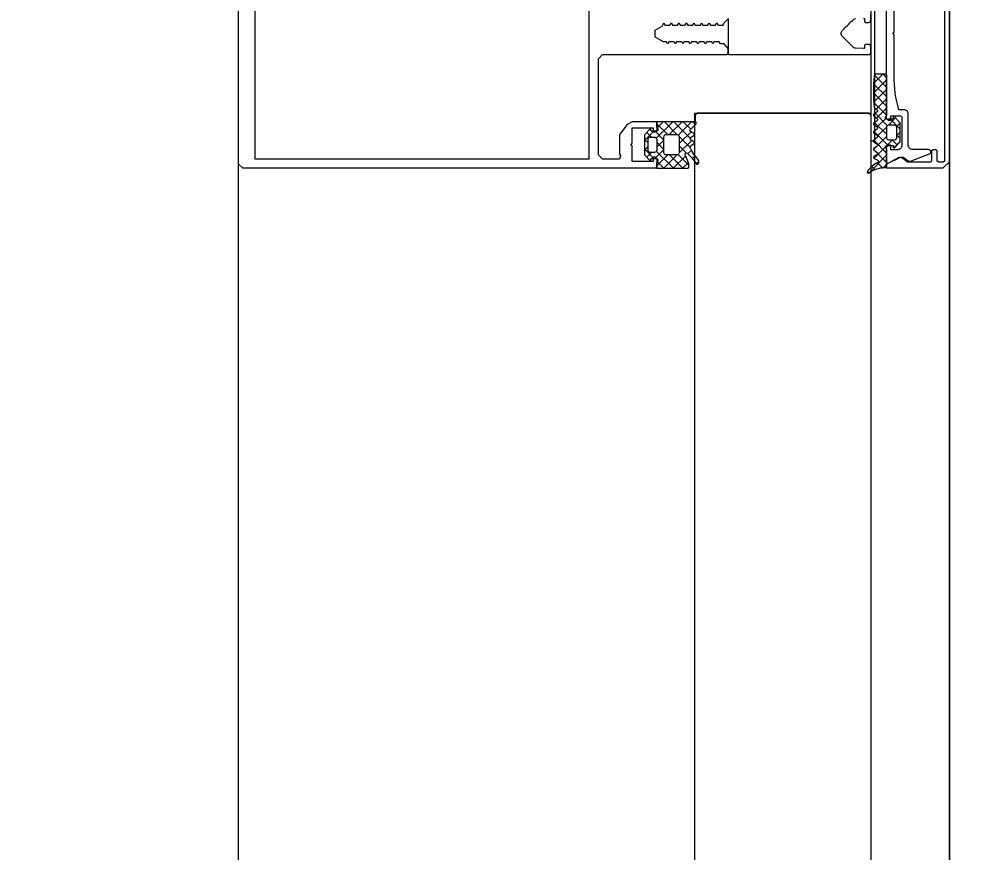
# Model space of a CAD drawing. Header units: millimetres. Extents: x 0 to 168960, y -92093 to 443706.
# Drawn here: x 33733 to 33959.2, y 313086.2 to 313285 of the extents above; entities that cross this region are included whole.
import ezdxf
from ezdxf.enums import TextEntityAlignment as Align

# ---------------------------------------------------------------- set-up
doc = ezdxf.new("R2018")
doc.units = ezdxf.units.MM
for name, color, linetype, lineweight in [('_0', 7, 'Continuous', 15), ('АР_Названия помещений', 124, 'Continuous', 5), ('АР_Номер помещения', 1, 'Continuous', 25), ('АР_Помещения_площадь', 19, 'Continuous', 9)]:
    doc.layers.add(name, color=color, linetype=linetype, lineweight=lineweight)
doc.styles.add('ISOCPEUR', font='isocpeur.ttf', dxfattribs={"height": 174.9999999999999})
doc.styles.get("Standard").update_dxf_attribs({"font": 'arial.ttf'})

# ---------------------------------------------------------------- blocks, each defined once
blk = doc.blocks.new('*U371')
at = {"color": 8, "style": 'ISOCPEUR', "width": 0.7, "flags": 1}
blk.add_attdef('КАТЕГОРИЯ', (-499.1655280450395, -2092.186355050572), '', height=250, dxfattribs=at)
at = {"layer": 'АР_Номер помещения', "color": 8, "style": 'ISOCPEUR', "width": 0.7}
blk.add_attdef('НОМЕР_ПОМЕЩЕНИЯ', text='', height=300, dxfattribs=at).set_placement((-18510.49361090659, 7567.289123812037), align=Align.MIDDLE_CENTER)
at = {"layer": 'АР_Помещения_площадь', "color": 8, "style": 'ISOCPEUR', "width": 0.7}
blk.add_attdef('ПЛОЩАДЬ_ПОМЕЩЕНИЯ', text='', height=200, dxfattribs=at).set_placement((-14623.74387785005, 5822.615793806528), align=Align.MIDDLE_RIGHT)
at = {"layer": 'АР_Помещения_площадь', "color": 8, "lineweight": 30, "width": 0.7, "flags": 104}
blk.add_attdef('ИМЯ_ПОМЕЩЕНИЯ', text='', height=100, dxfattribs=at).set_placement((157.6277002443094, 1217.141369806137), align=Align.MIDDLE_CENTER)
blk = doc.blocks.new('*U372')
at = {"color": 8, "style": 'ISOCPEUR', "width": 0.7, "flags": 1}
blk.add_attdef('КАТЕГОРИЯ', (-499.1655280450395, -2092.186355050572), '', height=250, dxfattribs=at)
at = {"layer": 'АР_Номер помещения', "color": 8, "style": 'ISOCPEUR', "width": 0.7}
blk.add_attdef('НОМЕР_ПОМЕЩЕНИЯ', text='', height=300, dxfattribs=at).set_placement((-20320.1206182717, 401.983033271239), align=Align.MIDDLE_CENTER)
at = {"layer": 'АР_Помещения_площадь', "color": 8, "lineweight": 30, "width": 0.7, "flags": 104}
blk.add_attdef('ИМЯ_ПОМЕЩЕНИЯ', text='', height=100, dxfattribs=at).set_placement((157.6277002443094, 1217.141369806137), align=Align.MIDDLE_CENTER)
at = {"layer": 'АР_Помещения_площадь', "color": 8, "style": 'ISOCPEUR', "width": 0.7}
blk.add_attdef('ПЛОЩАДЬ_ПОМЕЩЕНИЯ', text='', height=200, dxfattribs=at).set_placement((-20157.25560618485, 981.5149308616656), align=Align.MIDDLE_RIGHT)
blk = doc.blocks.new('*U361')
at = {"color": 8, "style": 'ISOCPEUR', "width": 0.7, "flags": 1}
blk.add_attdef('КАТЕГОРИЯ', (-499.1655280450395, -2092.186355050572), '', height=250, dxfattribs=at)
at = {"layer": 'АР_Номер помещения', "color": 8, "style": 'ISOCPEUR', "width": 0.7}
blk.add_attdef('НОМЕР_ПОМЕЩЕНИЯ', text='', height=300, dxfattribs=at).set_placement((-20442.9678235531, 8376.031730824574), align=Align.MIDDLE_CENTER)
at = {"layer": 'АР_Помещения_площадь', "color": 8, "style": 'ISOCPEUR', "width": 0.7}
blk.add_attdef('ПЛОЩАДЬ_ПОМЕЩЕНИЯ', text='', height=200, dxfattribs=at).set_placement((-21408.7320204215, 8026.212287067085), align=Align.MIDDLE_RIGHT)
at = {"layer": 'АР_Помещения_площадь', "color": 8, "lineweight": 30, "width": 0.7, "flags": 104}
blk.add_attdef('ИМЯ_ПОМЕЩЕНИЯ', text='', height=100, dxfattribs=at).set_placement((157.6277002443094, 1217.141369806137), align=Align.MIDDLE_CENTER)
blk = doc.blocks.new('*U362')
at = {"color": 8, "style": 'ISOCPEUR', "width": 0.7, "flags": 1}
blk.add_attdef('КАТЕГОРИЯ', (-499.1655280450395, -2092.186355050572), '', height=250, dxfattribs=at)
at = {"layer": 'АР_Номер помещения', "color": 8, "style": 'ISOCPEUR', "width": 0.7}
blk.add_attdef('НОМЕР_ПОМЕЩЕНИЯ', text='', height=300, dxfattribs=at).set_placement((-17564.86919595587, 2858.18843627081), align=Align.MIDDLE_CENTER)
at = {"layer": 'АР_Помещения_площадь', "color": 8, "style": 'ISOCPEUR', "width": 0.7}
blk.add_attdef('ПЛОЩАДЬ_ПОМЕЩЕНИЯ', text='', height=200, dxfattribs=at).set_placement((-1475.609504904383, 2342.480832341213), align=Align.MIDDLE_RIGHT)
at = {"layer": 'АР_Помещения_площадь', "color": 8, "lineweight": 30, "width": 0.7, "flags": 104}
blk.add_attdef('ИМЯ_ПОМЕЩЕНИЯ', text='', height=100, dxfattribs=at).set_placement((157.6277002443094, 1217.141369806137), align=Align.MIDDLE_CENTER)
blk = doc.blocks.new('*U366')
at = {"color": 8, "style": 'ISOCPEUR', "width": 0.7, "flags": 1}
blk.add_attdef('КАТЕГОРИЯ', (-499.1655280450395, -2092.186355050572), '', height=250, dxfattribs=at)
at = {"layer": 'АР_Номер помещения', "color": 8, "style": 'ISOCPEUR', "width": 0.7}
blk.add_attdef('НОМЕР_ПОМЕЩЕНИЯ', text='', height=300, dxfattribs=at).set_placement((-21196.4674922059, -1818.481553809905), align=Align.MIDDLE_CENTER)
at = {"layer": 'АР_Помещения_площадь', "color": 8, "lineweight": 30, "width": 0.7, "flags": 104}
blk.add_attdef('ИМЯ_ПОМЕЩЕНИЯ', text='', height=100, dxfattribs=at).set_placement((157.6277002443094, 1217.141369806137), align=Align.MIDDLE_CENTER)
at = {"layer": 'АР_Помещения_площадь', "color": 8, "style": 'ISOCPEUR', "width": 0.7}
blk.add_attdef('ПЛОЩАДЬ_ПОМЕЩЕНИЯ', text='', height=200, dxfattribs=at).set_placement((-19595.60745293346, 178.0239761574612), align=Align.MIDDLE_RIGHT)
blk = doc.blocks.new('*U418')
h = blk.add_hatch()
h.set_pattern_fill('ANSI37', color=8, scale=0.5)
h.set_pattern_definition([(45, (-321901.7383585442, 48226.32356034344), (-1.122532015133644, 1.122532015133644), []), (135, (-321901.7383585442, 48226.32356034344), (-1.122532015133644, -1.122532015133644), [])])
edge = h.paths.add_edge_path()
edge.add_line((400.2724346639778, -99.84644754063936), (399.3096068583735, -99.84644754063936))
edge.add_arc((399.3095575520288, -100.2730545070365), 0.4266069692464647, 89.99337787315423, 141.5327947363575)
edge.add_arc((398.641482379831, -99.74215345992505), 0.4267278803357085, 179.9968157564979, 321.52079853820345, ccw=False)
edge.add_line((398.2147545001543, -99.74212974429554), (398.2147545001543, -98.64481071631906))
edge.add_arc((398.3975862111238, -98.64475262813046), 0.1828317201972519, 89.9817963424789, 180.0182036689174, ccw=False)
edge.add_line((398.3976442992761, -98.46192091716091), (398.5195617455364, -98.46192091716091))
edge.add_arc((398.5195635273349, -98.27903148222804), 0.1828894349415545, 269.999441796433, 405.0108099441806)
edge.add_line((398.6488614855524, -98.1496847257398), (397.4296250114757, -97.05242771070641))
edge.add_arc((397.0519772186115, -97.56513761588094), 0.6367804192335655, 53.62567727297026, 90.9577144007176)
edge.add_line((397.0413337578838, -96.92844615287629), (392.8960165641228, -96.92844615287629))
edge.add_arc((392.8853731033951, -97.56513761588094), 0.6367804192335584, 89.04228559928238, 126.3743227270298)
edge.add_line((392.5077253105309, -97.05242771070641), (391.2884888364541, -98.1496847257398))
edge.add_arc((391.4177867946716, -98.27903148222804), 0.182889434941537, 134.9891900558194, 270.0005582218024)
edge.add_line((391.4177885765283, -98.46192091716091), (391.5397060226722, -98.46192091716091))
edge.add_arc((391.5397641108219, -98.644752628133), 0.1828317201997975, -0.018203668120008842, 90.01820365671921, ccw=False)
edge.add_line((391.722595821794, -98.64481071631906), (391.722595821794, -99.74212974429554))
edge.add_arc((391.2958679421193, -99.7421534599233), 0.4267278803337334, -141.520798538946, 0.003184243267412512, ccw=False)
edge.add_arc((390.6277927699391, -100.273054507008), 0.4266069692179774, 38.46720526304658, 90.00662212947245)
edge.add_line((390.6277434635748, -99.84644754063936), (389.5304864485123, -99.84644754063936))
edge.add_arc((389.5304283603044, -100.0292792516115), 0.182831720199816, 89.98179632503967, 180.0182036681199)
edge.add_line((389.3475966493323, -100.0293373397975), (389.3475966493323, -107.2227147123443))
edge.add_arc((389.6527777872431, -107.2395373358896), 0.305644446374264, 176.8448546711904, 269.9211253471018)
edge.add_line((389.6523570303879, -107.5451814926522), (390.3838617070768, -107.5451814926522))
edge.add_arc((390.383977749413, -107.2411984444053), 0.3039830703958481, 269.978127938955, 295.0451976640356)
edge.add_line((390.5126638356204, -107.5165992401629), (392.5853844454585, -106.6631151044161))
edge.add_arc((392.7142533096123, -106.9392960775972), 0.3047673113960507, -39.63000214988011, 115.01423755027, ccw=False)
edge.add_arc((385.4062379700657, -100.6399477080965), 9.952967568172939, 301.1871696064091, 319.27400317220986, ccw=False)
edge.add_arc((390.7072143791193, -109.5268345645863), 0.4002801790656331, 111.5421237797852, 188.4578762277704)
edge.add_arc((390.8632040277448, -109.3442628189211), 0.6024183835417811, 203.6278434001354, 297.8806416241385)
edge.add_arc((385.4171588582325, -100.4637240145162), 11.01872594920454, 301.3201823273193, 310.1217782709637)
edge.add_arc((396.4209850244248, -113.5664117225139), 6.091684827123468, 109.99174120322809, 129.8472067046494, ccw=False)
edge.add_arc((394.4467324053554, -108.126635651237), 0.3047655738155319, 34.33696107680669, 110.83555565203591, ccw=False)
edge.add_line((394.6983878833897, -107.9547299347572), (395.186057667849, -108.6862966243892))
edge.add_arc((395.4377119708414, -108.5143533771583), 0.3047857747384424, 214.3429114746995, 325.6570885253005)
edge.add_line((395.6893662738338, -108.6862966243892), (396.1770360582931, -107.9547299347572))
edge.add_arc((396.4286903612855, -108.1266731819954), 0.3047857747425471, 34.34291147582883, 145.6570885241712, ccw=False)
edge.add_line((396.6803446642779, -107.9547299347572), (397.1680764617239, -108.6862966243892))
edge.add_arc((397.4197307647113, -108.5143533771364), 0.3047857747466732, 214.342911478612, 325.6570885246957)
edge.add_line((397.6713850677087, -108.6862966243747), (398.159054852168, -107.9547299347427))
edge.add_arc((398.410736772606, -108.126716658428), 0.3048331054845511, 45.00817742601021, 145.6532697416113, ccw=False)
edge.add_line((398.626255562548, -107.9111363407241), (399.9348546124137, -109.242662259206))
edge.add_arc((400.1503835785538, -109.0271039407641), 0.304824742917812, 225.0039012122839, 359.97312659816)
edge.add_line((400.4552082879426, -109.0272469125078), (400.4552082879426, -100.0293373397975))
edge.add_arc((400.2723765769707, -100.0292792516116), 0.1828317201996384, 359.9817963319379, 449.9817967013159)
edge = h.paths.add_edge_path(flags=16)
edge.add_line((393.6718762073041, -97.78186827568004), (396.2466134201576, -97.78186827568004))
edge.add_arc((396.2466134201576, -98.32336567064647), 0.5414973949664272, 0, 90, ccw=False)
edge.add_line((396.788110815124, -98.32336567064647), (396.788110815124, -99.31309149055176))
edge.add_arc((396.2466134201576, -99.31309149055176), 0.5414973949664272, -90, 0, ccw=False)
edge.add_line((396.2466134201576, -99.85458888551818), (393.6718762073041, -99.85458888551818))
edge.add_arc((393.6718762073041, -99.31309149055176), 0.5414973949664272, 180, 270, ccw=False)
edge.add_line((393.1303788123377, -99.31309149055176), (393.1303788123377, -98.32336567064647))
edge.add_arc((393.6718762073041, -98.32336567064647), 0.5414973949664272, 90, 180, ccw=False)
edge = h.paths.add_edge_path(flags=16)
edge.add_line((393.0717616207156, -101.5614951440688), (396.8467280066878, -101.5614951440688))
edge.add_arc((396.8467280066878, -102.1029925390352), 0.5414973949664272, 0, 90, ccw=False)
edge.add_line((397.3882254016543, -102.1029925390352), (397.3882254016543, -104.6777071713763))
edge.add_arc((396.8467280066878, -104.6777071713763), 0.5414973949664272, -90, 0, ccw=False)
edge.add_line((396.8467280066878, -105.2192045663427), (393.0717616207156, -105.2192045663427))
edge.add_arc((393.0717616207156, -104.6777071713763), 0.5414973949664272, 180, 270, ccw=False)
edge.add_line((392.5302642257492, -104.6777071713763), (392.5302642257492, -102.1029925390352))
edge.add_arc((393.0717616207156, -102.1029925390352), 0.5414973949664272, 90, 180, ccw=False)
h = blk.add_hatch()
h.set_pattern_fill('ANSI37', color=8, scale=0.5)
h.set_pattern_definition([(45, (-321901.7383585442, 48225.68129990094), (-1.122532015133644, 1.122532015133644), []), (135, (-321901.7383585442, 48225.68129990094), (-1.122532015133644, -1.122532015133644), [])])
edge = h.paths.add_edge_path()
edge.add_line((389.5154228987129, -154.2474667584739), (389.5154228987129, -154.3695574329907))
edge.add_arc((383.4806517316109, -154.2474667584739), 6.03477116777137, 0, 37.47615232151877)
edge.add_arc((388.5117867461121, -150.390267045204), 0.3048115604497932, 51.1811218119568, 217.4761523215194)
edge.add_arc((383.6970818432918, -156.3745135141514), 7.985474883734515, 28.02003636439653, 51.18112181196407)
edge.add_arc((391.0156002045268, -152.4799048259046), 0.304801821276656, 208.0200363643964, 334.4385699455611)
edge.add_line((391.6563213343233, -151.7579671481879), (391.2905689959479, -152.6114202774595))
edge.add_arc((391.9312792365116, -151.8894556725109), 0.3047803799531579, 34.33925897744056, 154.4422532804839)
edge.add_line((392.6555389873855, -152.4490688392401), (392.1829400455098, -151.7175315112687))
edge.add_arc((392.9071898320298, -152.2771227139195), 0.3047845429527939, 214.3437249690134, 325.6562750307555)
edge.add_line((393.646510461126, -151.7175331560837), (393.1588406766735, -152.4490688392411))
edge.add_arc((393.8981613058203, -151.8894792813819), 0.3047845429818857, 34.34372497474396, 145.656275039803)
edge.add_line((394.6374819349338, -152.4490688391921), (394.1498121504716, -151.7175331560198))
edge.add_arc((394.8891327795708, -152.2771227138722), 0.3047845429466368, 214.3437249696221, 325.6562750337329)
edge.add_line((395.6285154216074, -151.7175331560078), (395.1407836242184, -152.4490688391773))
edge.add_arc((395.8801662662489, -151.8894792813329), 0.304784542952794, 34.34372496947568, 145.6562750299673)
edge.add_line((396.7414043414354, -152.4490688391764), (396.1318171108916, -151.7175331560103))
edge.add_arc((396.9930551860733, -152.2771227138577), 0.3047845429466368, 214.3437249693865, 325.6562750345363)
edge.add_line((397.7323758151805, -151.7175331559959), (397.2447060307242, -152.4490688391593))
edge.add_arc((397.9840266598202, -151.8894792813111), 0.3047845429466369, 34.34372496731495, 145.6562750314016)
edge.add_line((398.7234093018541, -152.4490688391719), (398.2356775044644, -151.7175331560015))
edge.add_arc((398.9750601464956, -152.2771227138468), 0.304784542952794, 214.3437249700327, 325.6562750307555)
edge.add_line((399.7143807755955, -151.7175331560046), (399.2267109911389, -152.4490688391683))
edge.add_arc((399.9660316202134, -151.8894792813021), 0.3047845429175452, 34.3437249703768, 145.6562750317145)
edge.add_line((400.7053522492823, -152.4490688391611), (400.2176824648244, -151.7175331559955))
edge.add_arc((400.9570030939257, -152.2771227138395), 0.304784542952794, 214.3437249692445, 325.6562750305243)
edge.add_line((401.8183031820998, -151.7175331559958), (401.208653938569, -152.4490688391621))
edge.add_arc((402.0699540267423, -151.8894792813184), 0.304784542952794, 34.34372496924454, 145.6562750305243)
edge.add_line((402.8092746558431, -152.4490688391611), (402.3216048713861, -151.7175331559968))
edge.add_arc((403.0609255004864, -152.2771227138395), 0.304784542952794, 214.3437249692445, 325.6562750307555)
edge.add_line((403.8002461295881, -151.7175331559951), (403.31257634513, -152.4490688391611))
edge.add_arc((407.5518969742305, -204.6285745010466), 53.04387976268197, 85.94423753332752, 94.05576246667246)
edge.add_line((411.7271410471484, -151.8810257267936), (411.3035478188732, -151.7175331559951))
edge.add_arc((411.4758223229172, -152.0528772685155), 0.3044569814295733, 0, 34.36428909615935)
edge.add_line((411.7802792836054, -154.4915091836897), (411.7802792836054, -152.0528772685155))
edge.add_arc((411.4755393349614, -154.4915091836897), 0.3047399585219917, 270, 360)
edge.add_line((402.1589696823656, -154.7962491324973), (411.4755393349607, -154.7962491324973))
edge.add_arc((402.1589696823656, -154.3695473460264), 0.4267017864716978, 218.4735242653069, 270)
edge.add_arc((401.4908307164513, -154.900505177397), 0.4267183308264255, 38.47352426529073, 180)
edge.add_line((401.0641123866852, -156.1197988172129), (401.0641123866852, -154.900505177397))
edge.add_arc((401.2469440976573, -156.1197988172129), 0.1828317201998032, 180, 270)
edge.add_line((401.4908676152307, -156.302630528185), (401.2469440976578, -156.302630528185))
edge.add_arc((401.4908676152307, -156.4854951150067), 0.1828645893715156, 315.0014571292464, 450)
edge.add_line((400.4009833534263, -157.8340509612503), (401.6201756889649, -156.6147966118593))
edge.add_arc((400.0129625236449, -157.4460498670288), 0.5487303657935584, 270, 315.001457129261)
edge.add_line((395.8677380784219, -157.9947802308628), (400.0129625236458, -157.9947802308628))
edge.add_arc((395.8677380784219, -157.4460498670464), 0.5487303657759914, 224.9985428707431, 270)
edge.add_line((394.2605249131528, -156.614796611903), (395.4797172486529, -157.8340509612555))
edge.add_arc((394.389832986887, -156.4854951150504), 0.1828645893715156, 90, 224.9985428707536)
edge.add_line((394.6337565044604, -156.3026305282286), (394.3898329868874, -156.3026305282286))
edge.add_arc((394.6337565044604, -156.1197988172565), 0.1828317201998032, 270, 360)
edge.add_line((394.8165882154325, -154.9005023700151), (394.8165882154325, -156.1197988172565))
edge.add_arc((394.3898983249309, -154.9005023700151), 0.4266898917694475, 0, 70.76670077403062)
edge.add_arc((394.3898260671311, -154.9003968068762), 0.4266140358978636, 70.75286766065491, 141.5305235147835)
edge.add_arc((393.7217312499059, -154.3695510613341), 0.4267017864716978, 270, 321.5305235148016)
edge.add_line((389.9421183081885, -154.796252847805), (393.7217312499055, -154.796252847805))
edge.add_arc((389.9421183081885, -154.3695574329907), 0.4266954176128115, 180, 270)
edge = h.paths.add_edge_path(flags=16)
edge.add_line((399.7236838950965, -155.296147031538), (399.7236838950965, -156.529753500868))
edge.add_arc((399.1821865001301, -156.529753500868), 0.5414973949664272, 270, 360)
edge.add_line((399.1821865001301, -157.0712508958344), (396.6074492872766, -157.0712508958344))
edge.add_arc((396.6074492872766, -156.529753500868), 0.5414973949664272, 180, 270)
edge.add_line((396.0659518923102, -156.529753500868), (396.0659518923102, -155.296147031538))
edge.add_arc((396.6074492872766, -155.296147031538), 0.5414973949664272, 90, 180)
edge.add_line((396.6074492872766, -154.7546496365716), (399.1821865001301, -154.7546496365716))
edge.add_arc((399.1821865001301, -155.296147031538), 0.5414973949664272, 0, 90)
at = {"color": 8}
for p, q in [((390.457543615911, -0.0001076633101321223), (63.01279775233706, -7.457856554538012e-11)), ((62.52506595494924, -169.8402832156444), (390.9452134003703, -169.8403908788799))]:
    blk.add_line(p, q, dxfattribs=at)
at = {"color": 8, "lineweight": 0, "ltscale": 100, "transparency": 33554687}
for points in [[(452.4950017993295, -0.0001076632355535567), (390.457543615911, -0.0001076632355535567), (389.4822040469925, -0.9755092450972144), (389.4822040469925, -99.976506331633), (391.5548626439021, -99.976506331633), (392.0425324283614, -99.48883654717372), (392.0425324283614, -99.00110474977134), (390.9452134003703, -99.00110474977134), (390.9452134003703, -94.0023034202344), (394.7248402688027, -94.0023034202344), (394.9686751610324, -93.63655108188993), (395.3344274993477, -94.0023034202344), (398.9921369216362, -94.0023034202344), (398.9921369216362, -99.00110474977134), (398.0167353397891, -99.00110474977134), (398.0167353397891, -99.48883654717372), (398.5044051242484, -99.976506331633), (400.4552082879426, -99.976506331633), (400.4552082879426, -94.0023034202344), (399.8455590444108, -92.7830669461431), (397.5290655553298, -91.0761606875925), (397.2852306631002, -90.95424324147768), (392.7740991179788, -90.95424324147768), (392.4082847667349, -91.19807813370733), (391.5548626439021, -90.95424324147768), (391.5548626439021, -86.93078148085931), (392.5302642257492, -85.95544191194074), (415.5020697962217, -85.95544191194074), (416.477471378127, -86.93078148085931), (416.477471378127, -116.6798165787944), (416.8432237164424, -116.9237134839672), (417.9405427444334, -116.9237134839672), (419.0377997594377, -115.9483119021055), (419.0377997594377, -115.0948897793018), (419.5255315568837, -114.7291374409573), (419.5255315568837, -113.5098389539229), (419.0377997594377, -113.2660040616933), (419.5255315568837, -113.0221691694636), (419.5255315568837, -111.8029947083154), (419.0377997594377, -111.4372423699709), (419.5255315568837, -111.1933454647982), (419.5255315568837, -109.9741089907069), (419.0377997594377, -109.7302740984773), (419.5255315568837, -109.3645217601328), (419.5255315568837, -108.1452852860415), (419.0377997594377, -107.9014503938118), (419.5255315568837, -107.5356360425243), (419.5255315568837, -106.3164615813761), (419.0377997594377, -106.0726266891464), (419.5255315568837, -105.8287917969168), (419.5255315568837, -104.6095553228255), (419.0377997594377, -104.2437409715379), (419.5255315568837, -103.9999060793083), (419.5255315568837, -102.7807316181601), (419.0377997594377, -102.4149792798156), (419.5255315568837, -102.1710823746429), (419.5255315568837, -101.4395156850109), (420.622788571888, -99.48883654717372), (422.3297568434108, -99.48883654717372), (423.3050964123294, -101.1956807927812), (424.0366631019468, -101.5614951440688), (423.548931304559, -101.8053300362984), (423.548931304559, -103.0245665103897), (424.0366631019468, -103.3903188487342), (423.548931304559, -103.6341537409638), (423.548931304559, -104.8533902150551), (424.0366631019468, -105.2191425533996), (423.548931304559, -105.4630394585723), (423.548931304559, -106.6822139197205), (424.0366631019468, -106.9260488119502), (423.548931304559, -107.2918011502946), (423.548931304559, -108.511099637329), (424.0366631019468, -108.7549345295587), (423.548931304559, -108.9987694217883), (423.548931304559, -110.3398613290514), (424.0366631019468, -110.583696221281), (423.548931304559, -110.8275931264537), (423.548931304559, -112.046829600545), (424.0366631019468, -112.4125819388895), (423.548931304559, -112.6564168311191), (423.548931304559, -113.8756533052104), (424.0366631019468, -114.1194881974401), (423.548931304559, -114.4853025487276), (423.548931304559, -115.7044770098759), (424.0366631019468, -115.9483119021055), (425.0120026708654, -116.9237134839672)], [(389.3475966493323, -100.0293373397975), (389.3475966493323, -100.0293373397975)], [(400.4552082879426, -100.0293373397975), (400.4552082879426, -100.0293373397975)], [(402.0401971003929, -150.9424115691976), (402.5278668848522, -150.4547417847383), (402.5278668848522, -109.4864392062476), (402.0401971003929, -108.9987694217883), (400.4552082879426, -108.9987694217883)], [(395.9440767428795, -150.9424115691976), (395.9440767428795, -151.9178131510592)], [(451.885352555856, -168.4992369585847), (391.0671928594428, -168.4992369585847), (390.8232959542846, -168.255402066355), (390.8232959542846, -167.1581140448428), (391.0671928594428, -166.7923307000341), (393.5056037946678, -166.7923307000341), (393.7494386868974, -166.5484958078044), (393.7494386868974, -165.8169601246367), (393.5056037946678, -165.451176779828), (391.0671928594428, -165.451176779828), (390.8232959542846, -165.2073418875983), (390.8232959542846, -159.7208397671233), (391.7986975361317, -158.501603293032), (391.9206149822757, -157.6481501637639), (390.2137087236814, -154.4781725388924), (389.4822040469925, -154.7220074311221), (389.4822040469925, -168.255402066355), (390.9452134003703, -169.8403908787908), (452.0072700019417, -169.8403908787908)]]:
    blk.add_lwpolyline(points, dxfattribs=at)
blk.add_lwpolyline([(391.5548626439021, -4.023569423853928), (451.5196002174824, -4.023569423853928), (451.5196002174824, -83.63888640987295), (391.5548626439021, -83.63888640987295)], close=True, dxfattribs=at)
for points in [[(400.2724346639778, -99.84644754063936), (399.3096068583735, -99.84644754063936, 0.2287523810762611), (398.9755395074216, -100.0076765650623, -0.7101639231358212), (398.2147545001543, -99.74212974429554), (398.2147545001543, -98.64481071631906, -0.4143996870914876), (398.3976442992761, -98.46192091716091), (398.5195617455364, -98.46192091716091, 0.6682503890445888), (398.6488614855524, -98.1496847257398), (397.4296250114757, -97.05242771070641, 0.1643479059441302), (397.0413337578838, -96.92844615287629), (392.8960165641228, -96.92844615287629, 0.1643479059441302), (392.5077253105309, -97.05242771070641), (391.2884888364541, -98.1496847257398, 0.6682503891596868), (391.4177885765283, -98.46192091716091), (391.5397060226722, -98.46192091716091, -0.4143996870833266), (391.722595821794, -98.64481071631906), (391.722595821794, -99.74212974429554, -0.7101639231391418), (390.9618108145268, -100.007676565055, 0.2287523810910513), (390.6277434635748, -99.84644754063936), (389.5304864485123, -99.84644754063936, 0.4143996871765861), (389.3475966493323, -100.0293373397975), (389.3475966493323, -107.2227147123443, 0.4300281847644905), (389.6523570303879, -107.5451814926522), (390.3838617070768, -107.5451814926522, 0.1098139781175365), (390.5126638356204, -107.5165992401629), (392.5853844454585, -106.6631151044161, -0.8000358277039689), (392.9489788020918, -107.1336850106048, -0.07908294790216032), (390.5602374337803, -109.1545148104882, 0.3488032577412263), (390.3112875410778, -109.5857086732534, 0.4361245879823007), (391.1449136545024, -109.8767546921184, 0.03842309887939363), (392.5177837779237, -108.8894849471284, -0.08685322061285544), (394.3383312489212, -107.8418001824715, -0.3467629046601076), (394.6983878833897, -107.9547299347572), (395.186057667849, -108.6862966243892, 0.5278770357902526), (395.6893662738338, -108.6862966243892), (396.1770360582931, -107.9547299347572, -0.5278770357776507), (396.6803446642779, -107.9547299347572), (397.1680764617239, -108.6862966243892, 0.5278770357650493), (397.6713850677087, -108.6862966243747), (398.159054852168, -107.9547299347427, -0.4697389635461835), (398.626255562548, -107.9111363407241), (399.9348546124137, -109.242662259206, 0.667984424932516), (400.4552082879426, -109.0272469125078), (400.4552082879426, -100.0293373397975, 0.4142135642613711)], [(392.1829400455071, -151.7175315112648, 0.5779496213016146), (391.6563213343223, -151.7579671481902), (391.2905689959488, -152.6114202774583, -0.615333828900983), (390.7465186480157, -152.6230804739711, 0.1014034095220688), (388.7028815426937, -150.1527952235004, 0.8870851218243345), (388.2698961559989, -150.5757367996079, -0.1649969122064492), (389.5154228987129, -154.2475566542447), (389.5154228987129, -154.3694741003595, 0.4143043114941015), (389.9421671772915, -154.796252847805), (393.7217320327371, -154.796252847805, 0.2286961432583318), (394.0557979551567, -154.6350201763374, -0.3190489133936659), (394.5304565655723, -154.497628140601, -0.3190018552396916), (394.8165882154325, -154.900535261458), (394.8165882154325, -156.1197407290705, -0.4143996870833266), (394.6336984163107, -156.3026305282286), (394.3898635240811, -156.3026305282286, 0.6683385997492722), (394.260563801702, -156.6148355024301), (395.4797382628502, -157.8340719765214, 0.1988829373258806), (395.8676917041493, -157.9947802308628), (400.0130088979103, -157.9947802308628, 0.1988829373551211), (400.4009623392675, -157.8340719764777), (401.6201368004157, -156.6148355023864, 0.6683385997492723), (401.4908370780366, -156.302630528185), (401.247002185807, -156.302630528185, -0.4143996870833266), (401.0641123866852, -156.1197407290268), (401.0641123866852, -154.9005352614143, -0.7102015621310012), (401.8249029771149, -154.6350164610297, 0.2286961432583318), (402.1589688995344, -154.7962491324973), (411.4754623886737, -154.7962491324973, 0.414362099440266), (411.7802792836054, -154.4914315931049), (411.7802792836054, -152.0529896514012, 0.1511707915363169), (411.7271410471484, -151.8810257267936), (411.303547818873, -151.7175331559951, 0.03540799054371244), (403.8002461295881, -151.7175331559951), (403.3125763451288, -152.4490688391628, -0.527867958552825), (402.809274655844, -152.4490688391628), (402.3216048713847, -151.7175331559951, 0.5278679585528249), (401.8183031820998, -151.7175331559951), (401.2086539385681, -152.4490688391628, -0.527867958552825), (400.7053522492832, -152.4490688391628), (400.217682464824, -151.7175331559951, 0.5278679585528249), (399.7143807755973, -151.7175331560023), (399.226710991138, -152.4490688391701, -0.527867958552825), (398.7234093018532, -152.4490688391701), (398.2356775044653, -151.7175331560023, 0.5278679585717272), (397.7323758151805, -151.7175331559951), (397.2447060307212, -152.4490688391628, -0.5278679585717273), (396.7414043414364, -152.4490688391774), (396.1318171108913, -151.7175331560096, 0.5278679585528249), (395.6285154216065, -151.7175331560096), (395.1407836242187, -152.4490688391774, -0.5278679585717273), (394.6374819349338, -152.4490688391919), (394.1498121504745, -151.7175331560242, 0.5278679585717272), (393.6465104611315, -151.7175331560751), (393.1588406766722, -152.4490688392428, -0.5278679585528251), (392.6555389873873, -152.4490688392428)]]:
    blk.add_lwpolyline(points, format="xyb", close=True, dxfattribs=at)
at = {"color": 8}
for points in [[(393.6718762073041, -97.78186827568004), (396.2466134201576, -97.78186827568004, -0.414213562373095), (396.788110815124, -98.32336567064647), (396.788110815124, -99.31309149055176, -0.414213562373095), (396.2466134201576, -99.85458888551818), (393.6718762073041, -99.85458888551818, -0.414213562373095), (393.1303788123377, -99.31309149055176), (393.1303788123377, -98.32336567064647, -0.414213562373095)], [(393.0717616207156, -101.5614951440688), (396.8467280066878, -101.5614951440688, -0.414213562373095), (397.3882254016543, -102.1029925390352), (397.3882254016543, -104.6777071713763, -0.414213562373095), (396.8467280066878, -105.2192045663427), (393.0717616207156, -105.2192045663427, -0.414213562373095), (392.5302642257492, -104.6777071713763), (392.5302642257492, -102.1029925390352, -0.414213562373095)], [(396.6074492872766, -154.7546496365716), (399.1821865001301, -154.7546496365716, -0.414213562373095), (399.7236838950965, -155.296147031538), (399.7236838950965, -156.529753500868, -0.414213562373095), (399.1821865001301, -157.0712508958344), (396.6074492872766, -157.0712508958344, -0.414213562373095), (396.0659518923102, -156.529753500868), (396.0659518923102, -155.296147031538, -0.414213562373095)]]:
    blk.add_lwpolyline(points, format="xyb", close=True, dxfattribs=at)
for points in [[(51.06439192953985, -150.9423039060657), (51.06439192953985, -108.9423039060657), (402.5278668848522, -108.970205314928), (402.5278668848522, -150.970205314928)], [(395.9440767428795, -151.9178131510592), (447.0084686724193, -151.9178131510592), (447.0084686724193, -150.9424115691976), (395.9440767428795, -150.9424115691976)]]:
    blk.add_lwpolyline(points, close=True, dxfattribs=at)
at = {"color": 8, "lineweight": 0, "ltscale": 100, "transparency": 33554687}
for points in [[(425.1339201168929, -149.235505310647, -0.4411110715409258), (424.8900852246633, -149.4793402028766), (424.3841767579041, -149.4793402028766, 0.4925517741577297), (424.1585805479743, -149.7232061015851), (424.1585805479743, -150.4007183112438, 0.410627156480438), (424.7072090627233, -150.9424883328569), (426.0483629683921, -150.9424883328569, 0.4143255057077639)], [(425.1339201168929, -116.9237134839672), (417.9405427444334, -116.9237134839672), (416.8432237164424, -116.9237134839672, 0.5239329190821609), (416.477471378127, -117.2489735283701), (416.4774290813556, -150.3937830522731, 0.4143255057077639), (417.0260998929342, -150.9424883328569), (418.367253798603, -150.9424883328569, 0.410627156480438), (418.915882313352, -150.4007183112438), (418.915882313352, -149.7232061015851, 0.4925517741577297), (418.6902861034222, -149.4793402028766), (418.184377636663, -149.4793402028766, -0.4411110715409258), (417.9405427444334, -149.235505310647), (418.0002019358407, -147.3630483862247, -0.2080566110632873), (418.4256102637345, -146.5692822529267, -1.575399656426527e-05), (420.8043651994275, -144.1930707713503, -0.4398191101055806), (422.2700976618988, -144.1930707713503, -1.575399656426528e-05), (424.6488525975918, -146.5692822529267, -0.2080566110632873), (425.0742609254856, -147.3630483862247)], [(441.5961024988982, -154.6512226820154), (401.3564429164006, -154.6512226820154), (400.8687731319413, -155.1389234729389), (400.8687731319413, -155.748510703513), (401.8441747137884, -155.748510703513), (401.8441747137884, -158.0650351991166, -0.414362099391309), (401.5393578189149, -158.3698527385162), (394.8336502307983, -158.3698527385162, -0.4143260923197838), (393.7972050621946, -157.3334420389905), (393.7972050621946, -155.7484532265547), (394.8945240901857, -155.7484532265547), (394.8945240901857, -155.1388659959806), (394.2849368596407, -154.6511652050571), (390.8710623295818, -154.6511652050571, 0.5512236456822476), (390.5958445580517, -155.0869287832496), (391.9369984782724, -157.8911230633124, -0.2673491356416615), (391.8561320491907, -158.9222815028655), (391.1246273725018, -159.8976520782484, 0.2496293600316565), (391.0671928594428, -160.4100355004224), (392.7740991179788, -164.9211670455001, 0.8270430078467679), (393.8327528515555, -164.7188458483173), (393.8327528515555, -160.9392499864074, -0.4143260923197836), (394.8691980201592, -159.9028392868817), (402.3064722978933, -159.9028392868817, 0.4143260923033303), (403.3429174730162, -158.8664285873632), (403.3429174730162, -157.6471921132719, -0.08279896819570452), (411.3566905895321, -156.5508621422517), (421.2324378154198, -156.5508621422517), (421.4762727076494, -156.185078797443), (421.8420250459648, -156.5508621422517), (431.5958548257667, -156.5508621422517, -0.08279896819570452)]]:
    blk.add_lwpolyline(points, format="xyb", dxfattribs=at)
blk.add_arc((389.6523570303879, -107.2404211060015), 0.304760386648688, 179.9890271280254, 270.0107304840479, dxfattribs=at)

msp = doc.modelspace()

# ---------------------------------------------------------------- linework, layer by layer
at = {"layer": '_0'}
for points in [[(33785.08392636865, 310706.434266649), (22591.27838038454, 310706.434266649), (22591.27838038451, 310803.4341165901), (11791.27916346905, 310803.43411659), (11791.27838038433, 313721.7932528815), (12391.27838038451, 313721.7932528815), (12391.27838038448, 319721.7932528815), (19461.27838038428, 319721.7932528815), (19461.27838038451, 314261.5117804693), (19161.27838038451, 314261.5117804692), (19161.27838038451, 313408.5587257967), (22533.69287498038, 313408.5587257966), (22533.69287498038, 313311.5117804693), (26565.99197291375, 313311.5117804693), (26565.99197291375, 314231.5117804693), (28265.99197291381, 314231.5117804693), (28265.99197291381, 313311.5117804693), (33785.32800060915, 313313.4341165898)], [(41798.36514866493, 304413.43411659), (34051.27838038463, 304413.43411659), (34051.27838024935, 310705.1862924717), (33955.04624670602, 310707.6822408265), (33955.04648605423, 313313.43411659), (50190.27572535515, 313311.5117804693), (50190.27572535515, 314231.5117804693), (51890.27572535521, 314231.5117804693), (51890.27572535521, 313311.5117804693), (55601.27838038452, 313312.6898971419), (55601.06417990647, 313408.8045492842), (66601.27838038452, 313408.760454782), (66601.27838038451, 310803.43411659), (55801.27838038451, 310803.43411659), (55801.27838035733, 310706.434266649), (41802.15478175275, 310704.9341916195)]]:
    msp.add_lwpolyline(points, close=True, dxfattribs=at)

# ---------------------------------------------------------------- block references
ref = msp.add_blockref('*U372', (44912.19305171604, 314166.7183374479), dxfattribs=at)
lines = msp.add_mtext('\\W0.8000;Санузлы для девочек основной и старшей школы\\Pс комнатой личной гигиены', dxfattribs={"layer": 'АР_Названия помещений', "color": 8, "insert": (22950.92913980184, 322335.4136110297), "char_height": 3224.539816057382, "width": 1818.923815450755, "attachment_point": 1})
ref.add_attrib('ИМЯ_ПОМЕЩЕНИЯ', '', (22950.92913980184, 322335.4136110297), dxfattribs={"flags": 104}).embed_mtext(lines)
ref = msp.add_blockref('*U362', (49645.1823398304, 311704.5919760152), dxfattribs=at)
lines = msp.add_mtext('\\W0.8000;Кабинет информатики и информационных\\Pтехнологий с возможностью деления\\Pтрансформируемой перегородкой на два\\Pпомещения', dxfattribs={"layer": 'АР_Названия помещений', "color": 8, "insert": (33695.11667115668, 321446.1710718342), "char_height": 6603.183349143786, "width": 1779.628549205147, "attachment_point": 1})
ref.add_attrib('ИМЯ_ПОМЕЩЕНИЯ', '', (33695.11667115668, 321446.1710718342), dxfattribs={"flags": 104}).embed_mtext(lines)
ref = msp.add_blockref('*U361', (47730.90035476875, 312312.6696398946), dxfattribs=at)
lines = msp.add_mtext('\\W0.8000;Лестничная клетка', dxfattribs={"layer": 'АР_Названия помещений', "color": 8, "insert": (26654.45643724136, 315384.8971264781), "char_height": 1807.932503779579, "width": 1779.628549205147, "attachment_point": 1})
ref.add_attrib('ИМЯ_ПОМЕЩЕНИЯ', '', (26654.45643724136, 315384.8971264781), dxfattribs={"flags": 104}).embed_mtext(lines)
ref = msp.add_blockref('*U371', (33928.42614212226, 308804.5919760153), dxfattribs=at)
lines = msp.add_mtext('\\W0.8000;Коридор с рекреацией ', dxfattribs={"layer": 'АР_Названия помещений', "color": 8, "insert": (16784.3746824866, 317838.0403892503), "char_height": 3787.104619372796, "width": 1779.628549205147, "attachment_point": 1})
ref.add_attrib('ИМЯ_ПОМЕЩЕНИЯ', '', (16784.3746824866, 317838.0403892503), dxfattribs={"flags": 104}).embed_mtext(lines)
ref = msp.add_blockref('*U366', (41698.42614212232, 316387.1829245291), dxfattribs=at)
lines = msp.add_mtext('\\W0.8000;Административный кабинет (основная и старшая школа)', dxfattribs={"layer": 'АР_Названия помещений', "color": 8, "insert": (20797.93253121567, 315417.3480490811), "char_height": 1807.932503779579, "width": 1779.628549205147, "attachment_point": 1})
ref.add_attrib('ИМЯ_ПОМЕЩЕНИЯ', '', (20797.93253121567, 315417.3480490811), dxfattribs={"flags": 104}).embed_mtext(lines)
at = {"layer": '_0', "lineweight": 0, "rotation": 90}
msp.add_blockref('*U418', (33785.32789294592, 312859.9637752215), dxfattribs=at)

doc.saveas('drawing.dxf')
